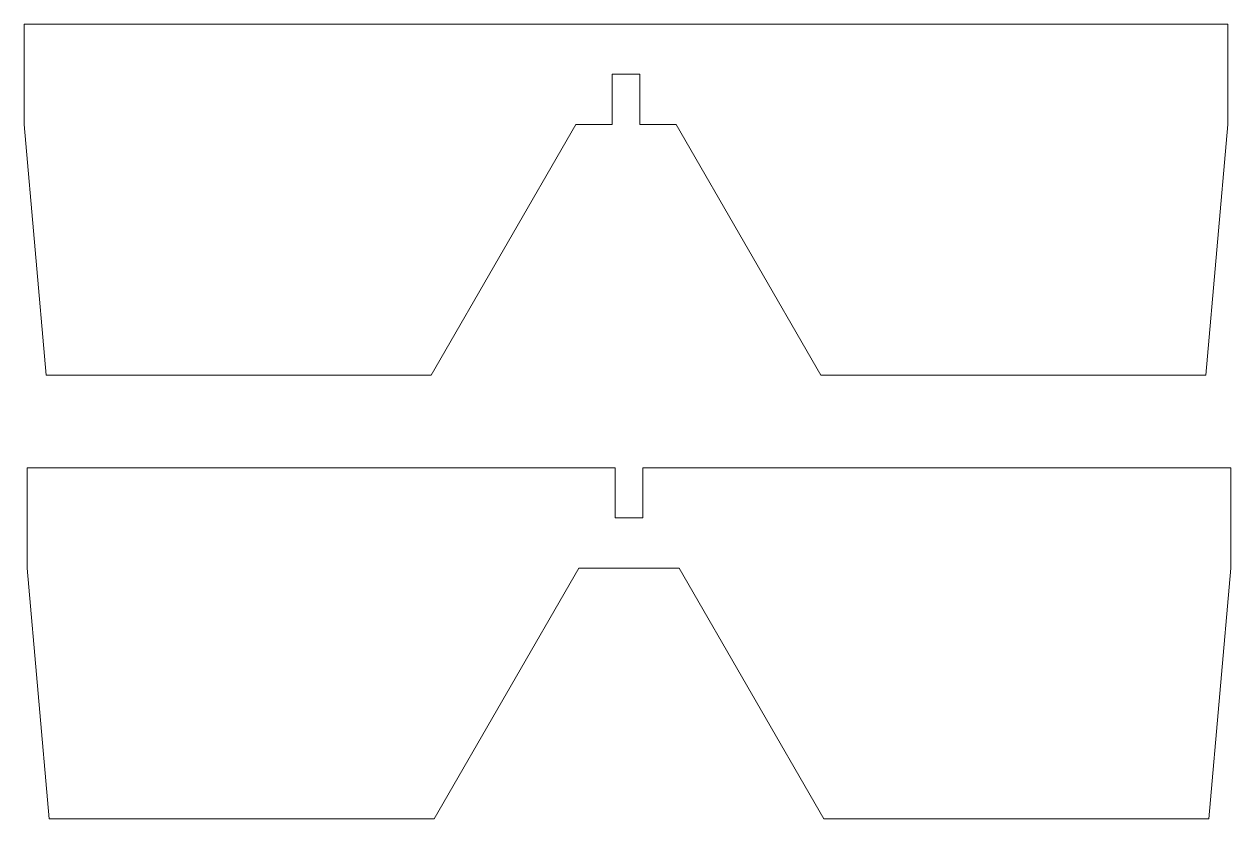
# Model space of a CAD drawing. Header units: millimetres. Extents: x 0.08 to 0.561, y 0.471 to 0.788.
import ezdxf

# ---------------------------------------------------------------- set-up
doc = ezdxf.new("R2010")
doc.units = ezdxf.units.MM

msp = doc.modelspace()

# ---------------------------------------------------------------- linework, layer by layer
at = {"color": 7, "linetype": 'Continuous', "lineweight": 15}
for p, q in [((0.08016, 0.78819), (0.08016, 0.74819)), ((0.08016, 0.78819), (0.56016, 0.78819)), ((0.56016, 0.78819), (0.56016, 0.74819)), ((0.31466, 0.76819), (0.32566, 0.76819)), ((0.31466, 0.76819), (0.31466, 0.74819)), ((0.32566, 0.76819), (0.32566, 0.74819)), ((0.08016, 0.74819), (0.08891, 0.64819)), ((0.30016, 0.74819), (0.24243, 0.64819)), ((0.30016, 0.74819), (0.31466, 0.74819)), ((0.34016, 0.74819), (0.32566, 0.74819)), ((0.34016, 0.74819), (0.3979, 0.64819)), ((0.56016, 0.74819), (0.55142, 0.64819)), ((0.08891, 0.64819), (0.24243, 0.64819)), ((0.55142, 0.64819), (0.3979, 0.64819)), ((0.08138, 0.61137), (0.08138, 0.57137)), ((0.08138, 0.61137), (0.31588, 0.61137)), ((0.31588, 0.61137), (0.31588, 0.59137)), ((0.32688, 0.61137), (0.32688, 0.59137)), ((0.56138, 0.61137), (0.32688, 0.61137)), ((0.56138, 0.61137), (0.56138, 0.57137)), ((0.31588, 0.59137), (0.32688, 0.59137)), ((0.08138, 0.57137), (0.09013, 0.47137)), ((0.30138, 0.57137), (0.24365, 0.47137)), ((0.30138, 0.57137), (0.34138, 0.57137)), ((0.34138, 0.57137), (0.39912, 0.47137)), ((0.56138, 0.57137), (0.55264, 0.47137)), ((0.09013, 0.47137), (0.24365, 0.47137)), ((0.55264, 0.47137), (0.39912, 0.47137))]:
    msp.add_line(p, q, dxfattribs=at)

doc.saveas('drawing.dxf')
